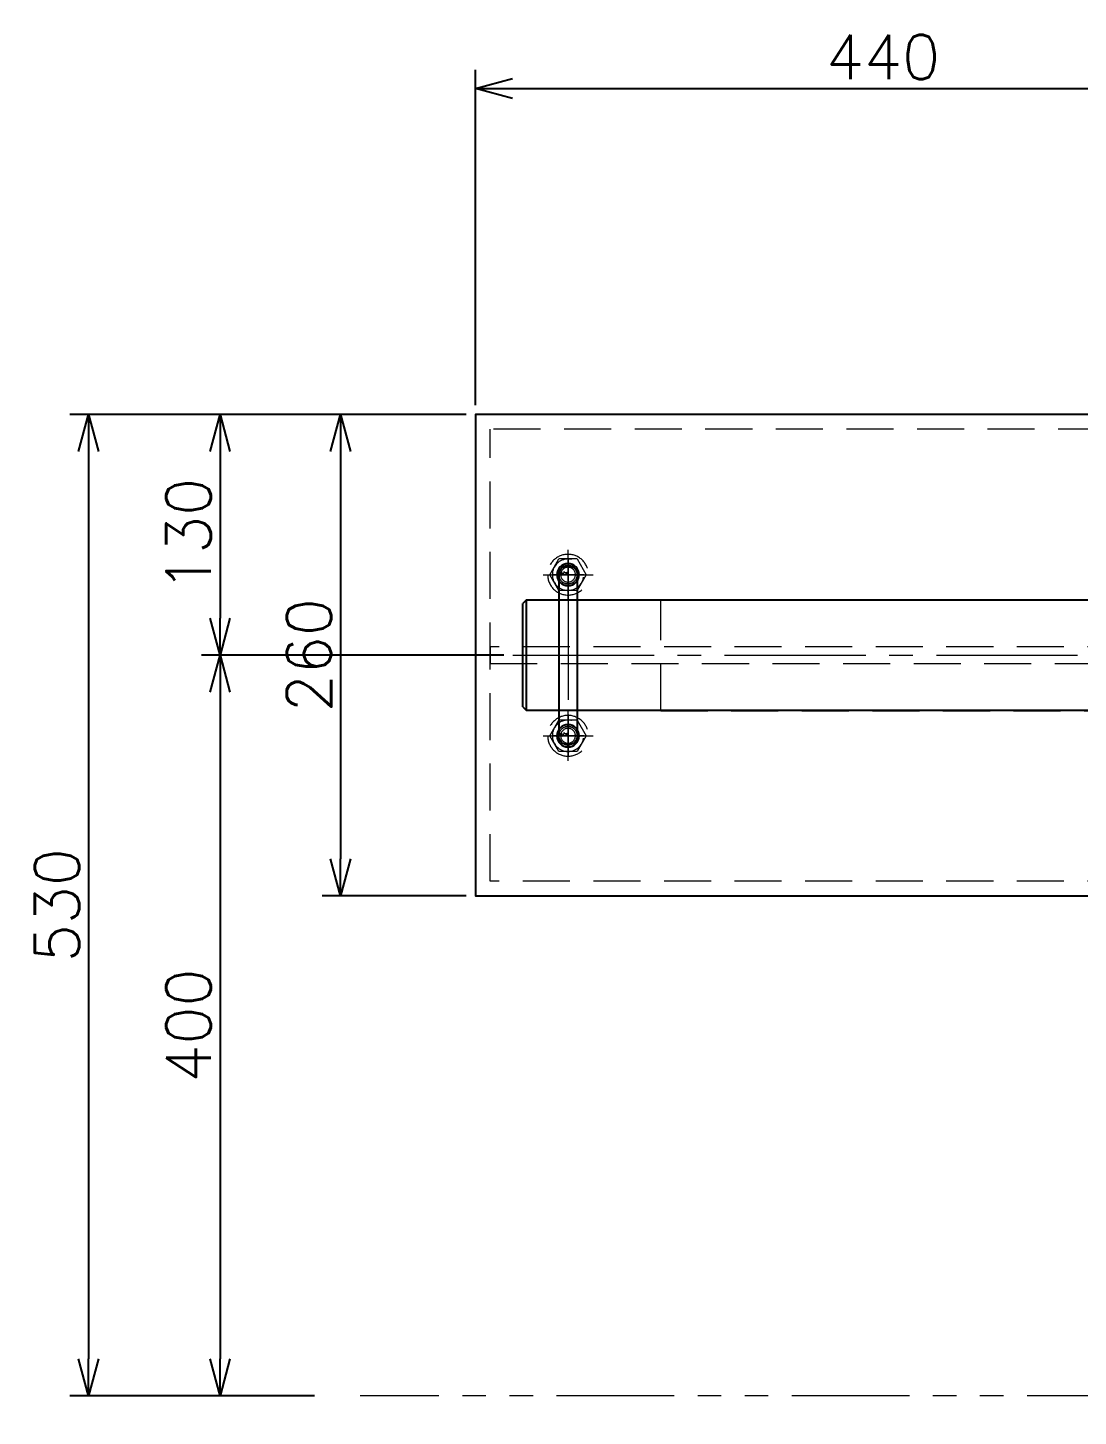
# Model space of a CAD drawing. Header units: millimetres. Extents: x -8731 to 85711, y -14522 to 31379.
# Drawn here: x -5315 to -4748, y 2593 to 3343 of the extents above; entities that cross this region are included whole.
import ezdxf

# ---------------------------------------------------------------- set-up
doc = ezdxf.new("R2010")
doc.units = ezdxf.units.MM
doc.header["$LTSCALE"] = 4
doc.header["$PDMODE"] = 99
doc.header["$PDSIZE"] = 1
for name, pattern in [('CENTER2', [28.575, 19.05, -3.175, 3.175, -3.175]), ('HIDDEN', [9.525, 6.35, -3.175]), ('PHANTOM2', [31.75, 15.875, -3.175, 3.175, -3.175, 3.175, -3.175])]:
    doc.linetypes.add(name, pattern=pattern)
for name, color, linetype, lineweight in [('04_HIDDEN', 2, 'HIDDEN', 13), ('05_CENTER', 4, 'CENTER2', 13), ('06_PHANTOM', 2, 'PHANTOM2', 13), ('08_DIM', 3, 'Continuous', 13)]:
    doc.layers.add(name, color=color, linetype=linetype, lineweight=lineweight)
doc.layers.add('10_DRAFT', color=8, linetype='Continuous', lineweight=0, plot=False)
doc.styles.add('KSS_TXT', font='txt.shx', dxfattribs={"bigfont": 'extfont2.shx'})
doc.dimstyles.new('KSS_DIM', dxfattribs={"dimscale": 3, "dimtxt": 3, "dimasz": 2.5, "dimexe": 1.25, "dimexo": 0.625, "dimtad": 1, "dimdsep": 46, "dimtxsty": 'KSS_TXT', "dimblk": 'OPEN30', "dimcen": 0, "dimazin": 2, "dimtfac": 0.75, "dimtmove": 0, "dimatfit": 3, "dimldrblk": 'OPEN30', "dimfxl": 1, "dimtolj": 1, "dimarcsym": 0})

# ---------------------------------------------------------------- blocks, each defined once
blk = doc.blocks.new('_Open30')
at = {"color": 0, "linetype": 'ByBlock', "lineweight": -2}
for p, q in [((-1, 0.268), (0, 0)), ((0, 0), (-1, -0.268)), ((0, 0), (-1, 0))]:
    blk.add_line(p, q, dxfattribs=at)
blk = doc.blocks.new('*D1704')
at = {"layer": '08_DIM', "color": 0, "lineweight": -2, "transparency": 16777216}
for p, q in [((-5078.12, 3134.42), (-5221.01, 3134.42)), ((-5211.01, 3114.42), (-5211.01, 3024.42)), ((-5057.88, 3004.42), (-5221.01, 3004.42))]:
    blk.add_line(p, q, dxfattribs=at)
at = {"layer": 'Defpoints', "color": 0, "transparency": 16777216}
for p in [(-5073.12, 3134.42), (-5211.01, 3004.42), (-5052.88, 3004.42)]:
    blk.add_point(p, dxfattribs=at)
at = {"layer": '08_DIM', "color": 0, "lineweight": -2, "transparency": 16777216, "xscale": 20, "yscale": 20, "zscale": 20}
for p, rotation in [((-5211.01, 3134.42), 90), ((-5211.01, 3004.42), 270)]:
    blk.add_blockref('_Open30', p, dxfattribs=dict(at, rotation=rotation))
at = {"layer": '08_DIM', "color": 0, "transparency": 16777216, "insert": (-5228.01, 3069.42), "char_height": 24, "attachment_point": 5, "rotation": 90, "style": 'KSS_TXT'}
blk.add_mtext('\\A1;130', dxfattribs=at)
blk = doc.blocks.new('*D1709')
at = {"layer": '08_DIM', "color": 0, "lineweight": -2, "transparency": 16777216}
for p, q in [((-5057.88, 3004.42), (-5221.01, 3004.42)), ((-5211.01, 2984.42), (-5211.01, 2624.42)), ((-5160.02, 2604.42), (-5221.01, 2604.42))]:
    blk.add_line(p, q, dxfattribs=at)
at = {"layer": 'Defpoints', "color": 0, "transparency": 16777216}
for p in [(-5052.88, 3004.42), (-5211.01, 2604.42), (-5155.02, 2604.42)]:
    blk.add_point(p, dxfattribs=at)
at = {"layer": '08_DIM', "color": 0, "lineweight": -2, "transparency": 16777216, "xscale": 20, "yscale": 20, "zscale": 20}
for p, rotation in [((-5211.01, 3004.42), 90), ((-5211.01, 2604.42), 270)]:
    blk.add_blockref('_Open30', p, dxfattribs=dict(at, rotation=rotation))
at = {"layer": '08_DIM', "color": 0, "transparency": 16777216, "insert": (-5228.01, 2804.42), "char_height": 24, "attachment_point": 5, "rotation": 90, "style": 'KSS_TXT'}
blk.add_mtext('\\A1;400', dxfattribs=at)
blk = doc.blocks.new('A$C448B04A9_1_1_1')
at = {"color": 0}
for p, q in [((3, 100), (0, 100)), ((0, 0), (0, 100)), ((8, 18), (8, 95)), ((95, 8), (18, 8)), ((0, 0), (100, 0)), ((100, 3), (100, 0))]:
    blk.add_line(p, q, dxfattribs=at)
for centre, radius, start, end in [((3, 95), 5, 0, 90), ((18, 18), 10, 180, 270), ((95, 3), 5, 0, 90)]:
    blk.add_arc(centre, radius, start, end, dxfattribs=at)
blk = doc.blocks.new('A$C71221DBE_1_1_1')
at = {"color": 0}
for points in [[(60, 104.5), (60, 222), (-40, 222), (-40, 122)], [(-40, 62.1), (-40, -308), (60, -308), (60, 39.5)]]:
    blk.add_lwpolyline(points, dxfattribs=at)
blk.add_lwpolyline([(60, 122), (60, 222), (400, 222), (400, -38), (60, -38), (60, 62)])
for centre, radius in [((0, 184), 9.5), ((350, 135.5), 6), ((350, 48.5), 6), ((0, 0), 9.5)]:
    blk.add_circle(centre, radius, dxfattribs=at)
at = {"layer": '04_HIDDEN'}
for p, q in [((60, 214), (392, 214)), ((392, -30), (392, 214)), ((-40, 121.9), (-40, 62.1)), ((-32, -213), (-32, 127)), ((60, 124.5), (60, 59.5)), ((-32, -30), (392, -30)), ((60, -38), (-32, -38)), ((-40, -148), (-32, -148)), ((-40, -188), (-32, -188))]:
    blk.add_line(p, q, dxfattribs=at)
for points in [[(300, 122), (60, 122)], [(300, 62), (300, 122)], [(300, 62), (60, 62)]]:
    blk.add_lwpolyline(points, dxfattribs=at)
blk.add_lwpolyline([(-32, 87.5), (-32, 96.5), (392, 96.5), (392, 87.5)], close=True, dxfattribs=at)
for centre in [(10, 172), (10, 12), (10, -258)]:
    blk.add_circle(centre, 9.5, dxfattribs=at)
at = {"layer": '05_CENTER'}
for p, q in [((0, 169.19), (0, 198.81)), ((10, 154.96), (10, 189.04)), ((14.81, 184), (-14.81, 184)), ((27.04, 172), (-7.04, 172)), ((350, 124.07), (350, 146.93)), ((361.43, 135.5), (338.57, 135.5)), ((350, 59.93), (350, 37.07)), ((361.43, 48.5), (338.57, 48.5)), ((10, 29.04), (10, -5.04)), ((27.04, 12), (-7.04, 12)), ((0, -14.81), (0, 14.81)), ((14.81, 0), (-14.81, 0)), ((-50.9, -109.5), (-21.27, -109.5)), ((-50.9, -226.5), (-21.27, -226.5)), ((10, -240.96), (10, -275.04)), ((27.04, -258), (-7.04, -258)), ((10, -318.96), (10, -289.35))]:
    blk.add_line(p, q, dxfattribs=at)
at = {"layer": '10_DRAFT'}
for p, q in [((-40, 92), (60, 92)), ((-40, -168), (-32, -168))]:
    blk.add_line(p, q, dxfattribs=at)
at = {"layer": '04_HIDDEN', "xscale": -1, "rotation": 180}
blk.add_blockref('A$C448B04A9_1_1_1', (-40, 222), dxfattribs=at)
at = {"layer": '04_HIDDEN'}
blk.add_blockref('A$C448B04A9_1_1_1', (-40, -308), dxfattribs=at)
blk = doc.blocks.new('*D1870')
at = {"layer": '08_DIM', "color": 0, "lineweight": -2, "transparency": 16777216}
for p, q in [((-5078.12, 3134.42), (-5292.03, 3134.42)), ((-5282.03, 3114.42), (-5282.03, 2624.42)), ((-5160.02, 2604.42), (-5292.03, 2604.42))]:
    blk.add_line(p, q, dxfattribs=at)
at = {"layer": 'Defpoints', "color": 0, "transparency": 16777216}
for p in [(-5073.12, 3134.42), (-5282.03, 2604.42), (-5155.02, 2604.42)]:
    blk.add_point(p, dxfattribs=at)
at = {"layer": '08_DIM', "color": 0, "lineweight": -2, "transparency": 16777216, "xscale": 20, "yscale": 20, "zscale": 20}
for p, rotation in [((-5282.03, 3134.42), 90), ((-5282.03, 2604.42), 270)]:
    blk.add_blockref('_Open30', p, dxfattribs=dict(at, rotation=rotation))
at = {"layer": '08_DIM', "color": 0, "transparency": 16777216, "insert": (-5299.05, 2869.42), "char_height": 24, "attachment_point": 5, "rotation": 90, "style": 'KSS_TXT'}
blk.add_mtext('\\A1;530', dxfattribs=at)
blk = doc.blocks.new('A$C715E4393_1_1_1')
at = {"color": 0}
for p, q in [((-1412.5, 29.9), (-1414.5, 27.9)), ((-1414.5, -27.9), (-1414.5, 27.9)), ((-1412.5, -29.9), (-1412.5, 29.9)), ((-1412.5, 29.9), (-1084.5, 29.9)), ((-1414.5, -27.9), (-1412.5, -29.9)), ((-1084.5, -29.9), (-1412.5, -29.9))]:
    blk.add_line(p, q, dxfattribs=at)
at = {"layer": '05_CENTER'}
blk.add_line((-1419.76, 0), (1090.76, 0), dxfattribs=at)
blk = doc.blocks.new('A$C7AAA20F2_1_1')
at = {"color": 0}
for p, q in [((43.5, 5), (-43.5, 5)), ((43.5, -5), (-43.5, -5))]:
    blk.add_line(p, q, dxfattribs=at)
for centre, start, end in [((-43.5, 0), 90, 270), ((43.5, 0), 270, 90)]:
    blk.add_arc(centre, 5, start, end, dxfattribs=at)
at = {"layer": '04_HIDDEN', "color": 0}
for centre, start, end in [((-43.5, 0), 270, 90), ((43.5, 0), 90, 270)]:
    blk.add_arc(centre, 5, start, end, dxfattribs=at)
at = {"layer": '05_CENTER', "color": 0}
for p, q in [((-43.5, 8.76), (-43.5, -8.76)), ((43.5, 8.76), (43.5, -8.76)), ((52.16, 0), (-52.16, 0))]:
    blk.add_line(p, q, dxfattribs=at)
at = {"layer": '10_DRAFT'}
blk.add_line((0, -5), (0, 5), dxfattribs=at)
blk = doc.blocks.new('A$C05775474_1')
at = {"color": 0}
for p, q in [((-4.9, 8.49), (-9.8, 0)), ((-4.9, 8.49), (4.9, 8.49)), ((9.8, 0), (4.9, 8.49)), ((-9.8, 0), (-4.9, -8.49)), ((4.9, -8.49), (9.8, 0)), ((-4.9, -8.49), (4.9, -8.49))]:
    blk.add_line(p, q, dxfattribs=at)
at = {"color": 0, "linetype": 'CENTER2'}
for p, q in [((0, -13.51), (0, 13.51)), ((13.51, 0), (-13.51, 0))]:
    blk.add_line(p, q, dxfattribs=at)
at = {"color": 0}
for radius in [11, 8.49, 5, 4]:
    blk.add_circle((0, 0), radius, dxfattribs=at)
at = {"layer": '10_DRAFT', "style": 'KSS_TXT'}
blk.add_text('W3/8', height=1.25, dxfattribs=at).set_placement((0.26, 0.12))
blk = doc.blocks.new('A$C617F4049_1_1')
at = {"color": 4}
blk.add_blockref('A$C7AAA20F2_1_1', (-38, 0), dxfattribs=at)
at = {"layer": '04_HIDDEN', "rotation": 270}
for p in [(-81.5, 0), (5.5, 0)]:
    blk.add_blockref('A$C05775474_1', p, dxfattribs=at)
blk = doc.blocks.new('*D3442')
at = {"layer": '08_DIM', "color": 0, "lineweight": -2, "transparency": 16777216}
for p, q in [((-5073.12, 3139.42), (-5073.12, 3320.52)), ((-4633.12, 3139.42), (-4633.12, 3320.52)), ((-5053.12, 3310.52), (-4653.12, 3310.52))]:
    blk.add_line(p, q, dxfattribs=at)
at = {"layer": 'Defpoints', "color": 0, "transparency": 16777216}
for p in [(-4633.12, 3310.52), (-5073.12, 3134.42), (-4633.12, 3134.42)]:
    blk.add_point(p, dxfattribs=at)
at = {"layer": '08_DIM', "color": 0, "lineweight": -2, "transparency": 16777216, "xscale": 20, "yscale": 20, "zscale": 20, "rotation": 180}
blk.add_blockref('_Open30', (-5073.12, 3310.52), dxfattribs=at)
at = {"layer": '08_DIM', "color": 0, "lineweight": -2, "transparency": 16777216, "xscale": 20, "yscale": 20, "zscale": 20}
blk.add_blockref('_Open30', (-4633.12, 3310.52), dxfattribs=at)
at = {"layer": '08_DIM', "color": 0, "transparency": 16777216, "insert": (-4853.12, 3327.52), "char_height": 24, "attachment_point": 5, "style": 'KSS_TXT'}
blk.add_mtext('\\A1;440', dxfattribs=at)
blk = doc.blocks.new('*D3443')
at = {"layer": '08_DIM', "color": 0, "lineweight": -2, "transparency": 16777216}
for p, q in [((-5078.12, 3134.42), (-5155.92, 3134.42)), ((-5145.92, 3114.42), (-5145.92, 2894.42)), ((-5078.12, 2874.42), (-5155.92, 2874.42))]:
    blk.add_line(p, q, dxfattribs=at)
at = {"layer": 'Defpoints', "color": 0, "transparency": 16777216}
for p in [(-5073.12, 3134.42), (-5145.92, 2874.42), (-5073.12, 2874.42)]:
    blk.add_point(p, dxfattribs=at)
at = {"layer": '08_DIM', "color": 0, "lineweight": -2, "transparency": 16777216, "xscale": 20, "yscale": 20, "zscale": 20}
for p, rotation in [((-5145.92, 3134.42), 90), ((-5145.92, 2874.42), 270)]:
    blk.add_blockref('_Open30', p, dxfattribs=dict(at, rotation=rotation))
at = {"layer": '08_DIM', "color": 0, "transparency": 16777216, "insert": (-5162.92, 3004.42), "char_height": 24, "attachment_point": 5, "rotation": 90, "style": 'KSS_TXT'}
blk.add_mtext('\\A1;260', dxfattribs=at)

msp = doc.modelspace()

# ---------------------------------------------------------------- linework, layer by layer
at = {"layer": '06_PHANTOM'}
msp.add_line((-2044.84639, 2604.41534), (-5135.29618, 2604.41534), dxfattribs=at)

# ---------------------------------------------------------------- block references
msp.add_blockref('A$C715E4393_1_1_1', (-3633.12248, 3004.41534))
at = {"xscale": -1}
msp.add_blockref('A$C71221DBE_1_1_1', (-4673.12248, 2912.41534), dxfattribs=at)
at = {"xscale": -1, "rotation": 270}
msp.add_blockref('A$C617F4049_1_1', (-5023.12248, 3042.41534), dxfattribs=at)

# ---------------------------------------------------------------- dimensions: what is measured, and where the dimension line sits
at = {"layer": '08_DIM'}
for base, p1, p2, angle, override, picture, middle in [((-4633.12248, 3310.52369), (-5073.12248, 3134.41534), (-4633.12248, 3134.41534), 0, {"dimscale": 8, "dimarcsym": 1}, '*D3442', (-4853.12248, 3327.52369)), ((-5282.03175, 2604.41534), (-5073.12248, 3134.41534), (-5155.01628, 2604.41534), 90, {"dimscale": 8}, '*D1870', (-5299.04842, 2869.41534)), ((-5211.00655, 3004.41534), (-5073.12248, 3134.41534), (-5052.87791, 3004.41534), 90, {"dimscale": 8}, '*D1704', (-5228.00655, 3069.41534)), ((-5145.91915, 2874.41534), (-5073.12248, 3134.41534), (-5073.12248, 2874.41534), 90, {"dimscale": 8}, '*D3443', (-5162.91915, 3004.41534)), ((-5211.00655, 2604.41534), (-5052.87791, 3004.41534), (-5155.01628, 2604.41534), 90, {"dimscale": 8}, '*D1709', (-5228.00655, 2804.41534))]:
    dim = msp.add_linear_dim(base=base, p1=p1, p2=p2, angle=angle, dimstyle='KSS_DIM', override=override, dxfattribs=at)
    dim.commit()
    dim.dimension.update_dxf_attribs({"geometry": picture, "text_midpoint": middle})

doc.saveas('drawing.dxf')
